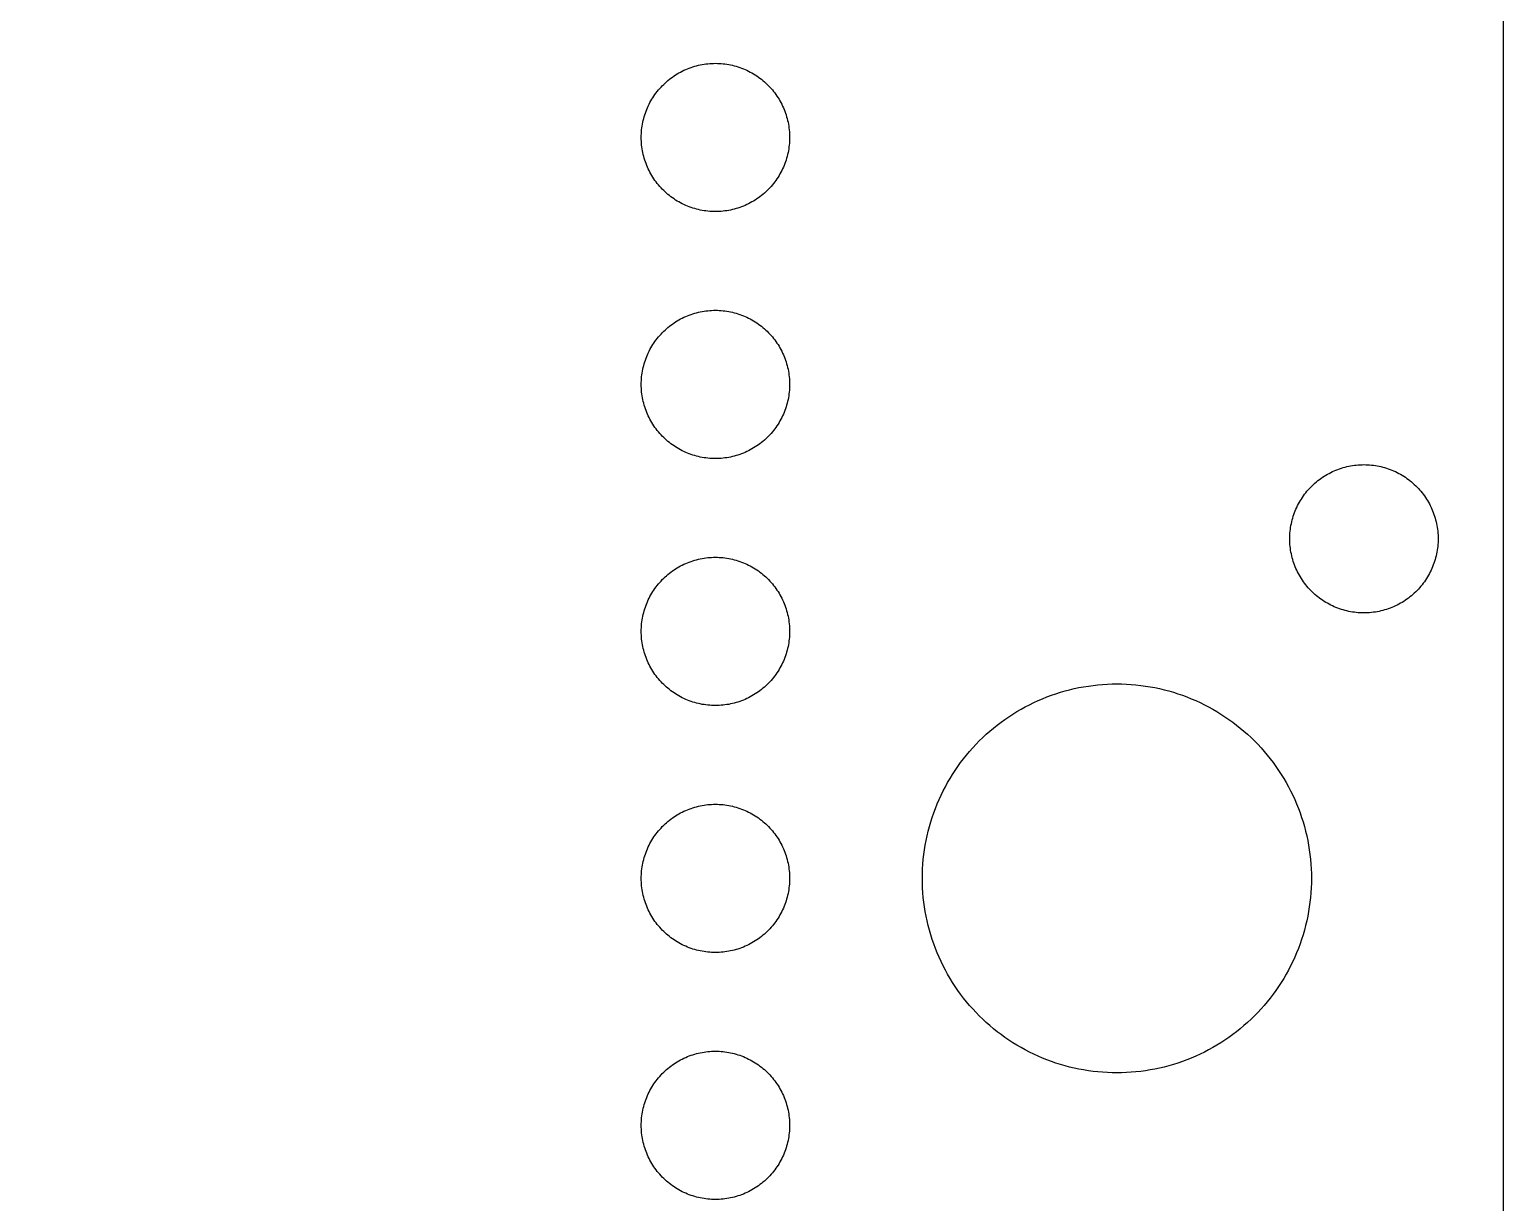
# Model space of a CAD drawing. Extents: x 3 to 63, y 0 to 129.
# Drawn here: x 33.02 to 63.33, y 78.31 to 102.44 of the extents above; entities that cross this region are included whole.
import ezdxf

# ---------------------------------------------------------------- set-up
doc = ezdxf.new("R2010")
doc.units = 0

msp = doc.modelspace()

# ---------------------------------------------------------------- linework, layer by layer
at = {"color": 5, "true_color": 0x0000ff}
msp.add_polyline3d([(63.33134, 0.3175, 0), (63.33134, 128.81762, 0), (2.71119, 128.81762, 0), (2.71119, 0.3175, 0), (63.33134, 0.3175, 0)], close=True, dxfattribs=at)
at = {"color": 34, "true_color": 0x008000}
for points in [[(2.711196, 0.3175, 0), (63.331344, 0.3175, 0), (63.331344, 128.817624, 0), (2.711196, 128.817624, 0), (2.711196, 0.3175, 0)], [(45.601128, 100.217478, 0), (45.601636, 100.256848, 0), (45.60316, 100.295964, 0), (45.6057, 100.33508, 0), (45.609256, 100.374196, 0), (45.613828, 100.413312, 0), (45.619416, 100.452174, 0), (45.625766, 100.490782, 0), (45.633386, 100.52939, 0), (45.642022, 100.567744, 0), (45.65142, 100.605844, 0), (45.661834, 100.64369, 0), (45.673264, 100.681282, 0), (45.68571, 100.71862, 0), (45.699172, 100.75545, 0), (45.713396, 100.792026, 0), (45.728636, 100.828094, 0), (45.744892, 100.863908, 0), (45.76191, 100.899214, 0), (45.779944, 100.934266, 0), (45.798994, 100.968556, 0), (45.818806, 101.002592, 0), (45.83938, 101.035866, 0), (45.86097, 101.068886, 0), (45.883322, 101.101144, 0), (45.906436, 101.132894, 0), (45.930312, 101.163882, 0), (45.955204, 101.194362, 0), (45.980604, 101.224334, 0), (46.00702, 101.25329, 0), (46.033944, 101.281738, 0), (46.061884, 101.309678, 0), (46.090332, 101.336602, 0), (46.119288, 101.363018, 0), (46.14926, 101.388418, 0), (46.17974, 101.41331, 0), (46.210728, 101.437186, 0), (46.242478, 101.4603, 0), (46.274736, 101.482652, 0), (46.307756, 101.504242, 0), (46.34103, 101.524816, 0), (46.375066, 101.544628, 0), (46.409356, 101.563678, 0), (46.444408, 101.581712, 0), (46.479714, 101.59873, 0), (46.515528, 101.614986, 0), (46.551596, 101.630226, 0), (46.588172, 101.64445, 0), (46.625002, 101.657912, 0), (46.66234, 101.670358, 0), (46.699932, 101.681788, 0), (46.737778, 101.692202, 0), (46.775878, 101.7016, 0), (46.814232, 101.710236, 0), (46.85284, 101.717856, 0), (46.891448, 101.724206, 0), (46.93031, 101.729794, 0), (46.969426, 101.734366, 0), (47.008542, 101.737922, 0), (47.047658, 101.740462, 0), (47.086774, 101.741986, 0), (47.126144, 101.742494, 0), (47.165514, 101.741986, 0), (47.20463, 101.740462, 0), (47.243746, 101.737922, 0), (47.282862, 101.734366, 0), (47.321978, 101.729794, 0), (47.36084, 101.724206, 0), (47.399448, 101.717856, 0), (47.438056, 101.710236, 0), (47.47641, 101.7016, 0), (47.51451, 101.692202, 0), (47.552356, 101.681788, 0), (47.589948, 101.670358, 0), (47.627286, 101.657912, 0), (47.664116, 101.64445, 0), (47.700692, 101.630226, 0), (47.73676, 101.614986, 0), (47.772574, 101.59873, 0), (47.80788, 101.581712, 0), (47.842932, 101.563678, 0), (47.877222, 101.544628, 0), (47.911258, 101.524816, 0), (47.944532, 101.504242, 0), (47.977552, 101.482652, 0), (48.00981, 101.4603, 0), (48.04156, 101.437186, 0), (48.072548, 101.41331, 0), (48.103028, 101.388418, 0), (48.133, 101.363018, 0), (48.161956, 101.336602, 0), (48.190404, 101.309678, 0), (48.218344, 101.281738, 0), (48.245268, 101.25329, 0), (48.271684, 101.224334, 0), (48.297084, 101.194362, 0), (48.321976, 101.163882, 0), (48.345852, 101.132894, 0), (48.368966, 101.101144, 0), (48.391318, 101.068886, 0), (48.412908, 101.035866, 0), (48.433482, 101.002592, 0), (48.453294, 100.968556, 0), (48.472344, 100.934266, 0), (48.490378, 100.899214, 0), (48.507396, 100.863908, 0), (48.523652, 100.828094, 0), (48.538892, 100.792026, 0), (48.553116, 100.75545, 0), (48.566578, 100.71862, 0), (48.579024, 100.681282, 0), (48.590454, 100.64369, 0), (48.600868, 100.605844, 0), (48.610266, 100.567744, 0), (48.618902, 100.52939, 0), (48.626522, 100.490782, 0), (48.632872, 100.452174, 0), (48.63846, 100.413312, 0), (48.643032, 100.374196, 0), (48.646588, 100.33508, 0), (48.649128, 100.295964, 0), (48.650652, 100.256848, 0), (48.65116, 100.217478, 0), (48.650652, 100.178108, 0), (48.649128, 100.138992, 0), (48.646588, 100.099876, 0), (48.643032, 100.06076, 0), (48.63846, 100.021644, 0), (48.632872, 99.982782, 0), (48.626522, 99.944174, 0), (48.618902, 99.905566, 0), (48.610266, 99.867212, 0), (48.600868, 99.829112, 0), (48.590454, 99.791266, 0), (48.579024, 99.753674, 0), (48.566578, 99.716336, 0), (48.553116, 99.679506, 0), (48.538892, 99.64293, 0), (48.523652, 99.606862, 0), (48.507396, 99.571048, 0), (48.490378, 99.535742, 0), (48.472344, 99.50069, 0), (48.453294, 99.4664, 0), (48.433482, 99.432364, 0), (48.412908, 99.39909, 0), (48.391318, 99.36607, 0), (48.368966, 99.333812, 0), (48.345852, 99.302062, 0), (48.321976, 99.271074, 0), (48.297084, 99.240594, 0), (48.271684, 99.210622, 0), (48.245268, 99.181666, 0), (48.218344, 99.153218, 0), (48.190404, 99.125278, 0), (48.161956, 99.098354, 0), (48.133, 99.071938, 0), (48.103028, 99.046538, 0), (48.072548, 99.021646, 0), (48.04156, 98.99777, 0), (48.00981, 98.974656, 0), (47.977552, 98.952304, 0), (47.944532, 98.930714, 0), (47.911258, 98.91014, 0), (47.877222, 98.890328, 0), (47.842932, 98.871278, 0), (47.80788, 98.853244, 0), (47.772574, 98.836226, 0), (47.73676, 98.81997, 0), (47.700692, 98.80473, 0), (47.664116, 98.790506, 0), (47.627286, 98.777044, 0), (47.589948, 98.764598, 0), (47.552356, 98.753168, 0), (47.51451, 98.742754, 0), (47.47641, 98.733356, 0), (47.438056, 98.72472, 0), (47.399448, 98.7171, 0), (47.36084, 98.71075, 0), (47.321978, 98.705162, 0), (47.282862, 98.70059, 0), (47.243746, 98.697034, 0), (47.20463, 98.694494, 0), (47.165514, 98.69297, 0), (47.126144, 98.692462, 0), (47.086774, 98.69297, 0), (47.047658, 98.694494, 0), (47.008542, 98.697034, 0), (46.969426, 98.70059, 0), (46.93031, 98.705162, 0), (46.891448, 98.71075, 0), (46.85284, 98.7171, 0), (46.814232, 98.72472, 0), (46.775878, 98.733356, 0), (46.737778, 98.742754, 0), (46.699932, 98.753168, 0), (46.66234, 98.764598, 0), (46.625002, 98.777044, 0), (46.588172, 98.790506, 0), (46.551596, 98.80473, 0), (46.515528, 98.81997, 0), (46.479714, 98.836226, 0), (46.444408, 98.853244, 0), (46.409356, 98.871278, 0), (46.375066, 98.890328, 0), (46.34103, 98.91014, 0), (46.307756, 98.930714, 0), (46.274736, 98.952304, 0), (46.242478, 98.974656, 0), (46.210728, 98.99777, 0), (46.17974, 99.021646, 0), (46.14926, 99.046538, 0), (46.119288, 99.071938, 0), (46.090332, 99.098354, 0), (46.061884, 99.125278, 0), (46.033944, 99.153218, 0), (46.00702, 99.181666, 0), (45.980604, 99.210622, 0), (45.955204, 99.240594, 0), (45.930312, 99.271074, 0), (45.906436, 99.302062, 0), (45.883322, 99.333812, 0), (45.86097, 99.36607, 0), (45.83938, 99.39909, 0), (45.818806, 99.432364, 0), (45.798994, 99.4664, 0), (45.779944, 99.50069, 0), (45.76191, 99.535742, 0), (45.744892, 99.571048, 0), (45.728636, 99.606862, 0), (45.713396, 99.64293, 0), (45.699172, 99.679506, 0), (45.68571, 99.716336, 0), (45.673264, 99.753674, 0), (45.661834, 99.791266, 0), (45.65142, 99.829112, 0), (45.642022, 99.867212, 0), (45.633386, 99.905566, 0), (45.625766, 99.944174, 0), (45.619416, 99.982782, 0), (45.613828, 100.021644, 0), (45.609256, 100.06076, 0), (45.6057, 100.099876, 0), (45.60316, 100.138992, 0), (45.601636, 100.178108, 0), (45.601128, 100.217478, 0)], [(45.601128, 95.137478, 0), (45.601636, 95.176848, 0), (45.60316, 95.215964, 0), (45.6057, 95.25508, 0), (45.609256, 95.294196, 0), (45.613828, 95.333312, 0), (45.619416, 95.372174, 0), (45.625766, 95.410782, 0), (45.633386, 95.44939, 0), (45.642022, 95.487744, 0), (45.65142, 95.525844, 0), (45.661834, 95.56369, 0), (45.673264, 95.601282, 0), (45.68571, 95.63862, 0), (45.699172, 95.67545, 0), (45.713396, 95.712026, 0), (45.728636, 95.748094, 0), (45.744892, 95.783908, 0), (45.76191, 95.819214, 0), (45.779944, 95.854266, 0), (45.798994, 95.888556, 0), (45.818806, 95.922592, 0), (45.83938, 95.955866, 0), (45.86097, 95.988886, 0), (45.883322, 96.021144, 0), (45.906436, 96.052894, 0), (45.930312, 96.083882, 0), (45.955204, 96.114362, 0), (45.980604, 96.144334, 0), (46.00702, 96.17329, 0), (46.033944, 96.201738, 0), (46.061884, 96.229678, 0), (46.090332, 96.256602, 0), (46.119288, 96.283018, 0), (46.14926, 96.308418, 0), (46.17974, 96.33331, 0), (46.210728, 96.357186, 0), (46.242478, 96.3803, 0), (46.274736, 96.402652, 0), (46.307756, 96.424242, 0), (46.34103, 96.444816, 0), (46.375066, 96.464628, 0), (46.409356, 96.483678, 0), (46.444408, 96.501712, 0), (46.479714, 96.51873, 0), (46.515528, 96.534986, 0), (46.551596, 96.550226, 0), (46.588172, 96.56445, 0), (46.625002, 96.577912, 0), (46.66234, 96.590358, 0), (46.699932, 96.601788, 0), (46.737778, 96.612202, 0), (46.775878, 96.6216, 0), (46.814232, 96.630236, 0), (46.85284, 96.637856, 0), (46.891448, 96.644206, 0), (46.93031, 96.649794, 0), (46.969426, 96.654366, 0), (47.008542, 96.657922, 0), (47.047658, 96.660462, 0), (47.086774, 96.661986, 0), (47.126144, 96.662494, 0), (47.165514, 96.661986, 0), (47.20463, 96.660462, 0), (47.243746, 96.657922, 0), (47.282862, 96.654366, 0), (47.321978, 96.649794, 0), (47.36084, 96.644206, 0), (47.399448, 96.637856, 0), (47.438056, 96.630236, 0), (47.47641, 96.6216, 0), (47.51451, 96.612202, 0), (47.552356, 96.601788, 0), (47.589948, 96.590358, 0), (47.627286, 96.577912, 0), (47.664116, 96.56445, 0), (47.700692, 96.550226, 0), (47.73676, 96.534986, 0), (47.772574, 96.51873, 0), (47.80788, 96.501712, 0), (47.842932, 96.483678, 0), (47.877222, 96.464628, 0), (47.911258, 96.444816, 0), (47.944532, 96.424242, 0), (47.977552, 96.402652, 0), (48.00981, 96.3803, 0), (48.04156, 96.357186, 0), (48.072548, 96.33331, 0), (48.103028, 96.308418, 0), (48.133, 96.283018, 0), (48.161956, 96.256602, 0), (48.190404, 96.229678, 0), (48.218344, 96.201738, 0), (48.245268, 96.17329, 0), (48.271684, 96.144334, 0), (48.297084, 96.114362, 0), (48.321976, 96.083882, 0), (48.345852, 96.052894, 0), (48.368966, 96.021144, 0), (48.391318, 95.988886, 0), (48.412908, 95.955866, 0), (48.433482, 95.922592, 0), (48.453294, 95.888556, 0), (48.472344, 95.854266, 0), (48.490378, 95.819214, 0), (48.507396, 95.783908, 0), (48.523652, 95.748094, 0), (48.538892, 95.712026, 0), (48.553116, 95.67545, 0), (48.566578, 95.63862, 0), (48.579024, 95.601282, 0), (48.590454, 95.56369, 0), (48.600868, 95.525844, 0), (48.610266, 95.487744, 0), (48.618902, 95.44939, 0), (48.626522, 95.410782, 0), (48.632872, 95.372174, 0), (48.63846, 95.333312, 0), (48.643032, 95.294196, 0), (48.646588, 95.25508, 0), (48.649128, 95.215964, 0), (48.650652, 95.176848, 0), (48.65116, 95.137478, 0), (48.650652, 95.098108, 0), (48.649128, 95.058992, 0), (48.646588, 95.019876, 0), (48.643032, 94.98076, 0), (48.63846, 94.941644, 0), (48.632872, 94.902782, 0), (48.626522, 94.864174, 0), (48.618902, 94.825566, 0), (48.610266, 94.787212, 0), (48.600868, 94.749112, 0), (48.590454, 94.711266, 0), (48.579024, 94.673674, 0), (48.566578, 94.636336, 0), (48.553116, 94.599506, 0), (48.538892, 94.56293, 0), (48.523652, 94.526862, 0), (48.507396, 94.491048, 0), (48.490378, 94.455742, 0), (48.472344, 94.42069, 0), (48.453294, 94.3864, 0), (48.433482, 94.352364, 0), (48.412908, 94.31909, 0), (48.391318, 94.28607, 0), (48.368966, 94.253812, 0), (48.345852, 94.222062, 0), (48.321976, 94.191074, 0), (48.297084, 94.160594, 0), (48.271684, 94.130622, 0), (48.245268, 94.101666, 0), (48.218344, 94.073218, 0), (48.190404, 94.045278, 0), (48.161956, 94.018354, 0), (48.133, 93.991938, 0), (48.103028, 93.966538, 0), (48.072548, 93.941646, 0), (48.04156, 93.91777, 0), (48.00981, 93.894656, 0), (47.977552, 93.872304, 0), (47.944532, 93.850714, 0), (47.911258, 93.83014, 0), (47.877222, 93.810328, 0), (47.842932, 93.791278, 0), (47.80788, 93.773244, 0), (47.772574, 93.756226, 0), (47.73676, 93.73997, 0), (47.700692, 93.72473, 0), (47.664116, 93.710506, 0), (47.627286, 93.697044, 0), (47.589948, 93.684598, 0), (47.552356, 93.673168, 0), (47.51451, 93.662754, 0), (47.47641, 93.653356, 0), (47.438056, 93.64472, 0), (47.399448, 93.6371, 0), (47.36084, 93.63075, 0), (47.321978, 93.625162, 0), (47.282862, 93.62059, 0), (47.243746, 93.617034, 0), (47.20463, 93.614494, 0), (47.165514, 93.61297, 0), (47.126144, 93.612462, 0), (47.086774, 93.61297, 0), (47.047658, 93.614494, 0), (47.008542, 93.617034, 0), (46.969426, 93.62059, 0), (46.93031, 93.625162, 0), (46.891448, 93.63075, 0), (46.85284, 93.6371, 0), (46.814232, 93.64472, 0), (46.775878, 93.653356, 0), (46.737778, 93.662754, 0), (46.699932, 93.673168, 0), (46.66234, 93.684598, 0), (46.625002, 93.697044, 0), (46.588172, 93.710506, 0), (46.551596, 93.72473, 0), (46.515528, 93.73997, 0), (46.479714, 93.756226, 0), (46.444408, 93.773244, 0), (46.409356, 93.791278, 0), (46.375066, 93.810328, 0), (46.34103, 93.83014, 0), (46.307756, 93.850714, 0), (46.274736, 93.872304, 0), (46.242478, 93.894656, 0), (46.210728, 93.91777, 0), (46.17974, 93.941646, 0), (46.14926, 93.966538, 0), (46.119288, 93.991938, 0), (46.090332, 94.018354, 0), (46.061884, 94.045278, 0), (46.033944, 94.073218, 0), (46.00702, 94.101666, 0), (45.980604, 94.130622, 0), (45.955204, 94.160594, 0), (45.930312, 94.191074, 0), (45.906436, 94.222062, 0), (45.883322, 94.253812, 0), (45.86097, 94.28607, 0), (45.83938, 94.31909, 0), (45.818806, 94.352364, 0), (45.798994, 94.3864, 0), (45.779944, 94.42069, 0), (45.76191, 94.455742, 0), (45.744892, 94.491048, 0), (45.728636, 94.526862, 0), (45.713396, 94.56293, 0), (45.699172, 94.599506, 0), (45.68571, 94.636336, 0), (45.673264, 94.673674, 0), (45.661834, 94.711266, 0), (45.65142, 94.749112, 0), (45.642022, 94.787212, 0), (45.633386, 94.825566, 0), (45.625766, 94.864174, 0), (45.619416, 94.902782, 0), (45.613828, 94.941644, 0), (45.609256, 94.98076, 0), (45.6057, 95.019876, 0), (45.60316, 95.058992, 0), (45.601636, 95.098108, 0), (45.601128, 95.137478, 0)], [(58.936128, 91.962478, 0), (58.936636, 92.001848, 0), (58.93816, 92.040964, 0), (58.9407, 92.08008, 0), (58.944256, 92.119196, 0), (58.948828, 92.158312, 0), (58.954416, 92.197174, 0), (58.960766, 92.235782, 0), (58.968386, 92.27439, 0), (58.977022, 92.312744, 0), (58.98642, 92.350844, 0), (58.996834, 92.38869, 0), (59.008264, 92.426282, 0), (59.02071, 92.46362, 0), (59.034172, 92.50045, 0), (59.048396, 92.537026, 0), (59.063636, 92.573094, 0), (59.079892, 92.608908, 0), (59.09691, 92.644214, 0), (59.114944, 92.679266, 0), (59.133994, 92.713556, 0), (59.153806, 92.747592, 0), (59.17438, 92.780866, 0), (59.19597, 92.813886, 0), (59.218322, 92.846144, 0), (59.241436, 92.877894, 0), (59.265312, 92.908882, 0), (59.290204, 92.939362, 0), (59.315604, 92.969334, 0), (59.34202, 92.99829, 0), (59.368944, 93.026738, 0), (59.396884, 93.054678, 0), (59.425332, 93.081602, 0), (59.454288, 93.108018, 0), (59.48426, 93.133418, 0), (59.51474, 93.15831, 0), (59.545728, 93.182186, 0), (59.577478, 93.2053, 0), (59.609736, 93.227652, 0), (59.642756, 93.249242, 0), (59.67603, 93.269816, 0), (59.710066, 93.289628, 0), (59.744356, 93.308678, 0), (59.779408, 93.326712, 0), (59.814714, 93.34373, 0), (59.850528, 93.359986, 0), (59.886596, 93.375226, 0), (59.923172, 93.38945, 0), (59.960002, 93.402912, 0), (59.99734, 93.415358, 0), (60.034932, 93.426788, 0), (60.072778, 93.437202, 0), (60.110878, 93.4466, 0), (60.149232, 93.455236, 0), (60.18784, 93.462856, 0), (60.226448, 93.469206, 0), (60.26531, 93.474794, 0), (60.304426, 93.479366, 0), (60.343542, 93.482922, 0), (60.382658, 93.485462, 0), (60.421774, 93.486986, 0), (60.461144, 93.487494, 0), (60.500514, 93.486986, 0), (60.53963, 93.485462, 0), (60.578746, 93.482922, 0), (60.617862, 93.479366, 0), (60.656978, 93.474794, 0), (60.69584, 93.469206, 0), (60.734448, 93.462856, 0), (60.773056, 93.455236, 0), (60.81141, 93.4466, 0), (60.84951, 93.437202, 0), (60.887356, 93.426788, 0), (60.924948, 93.415358, 0), (60.962286, 93.402912, 0), (60.999116, 93.38945, 0), (61.035692, 93.375226, 0), (61.07176, 93.359986, 0), (61.107574, 93.34373, 0), (61.14288, 93.326712, 0), (61.177932, 93.308678, 0), (61.212222, 93.289628, 0), (61.246258, 93.269816, 0), (61.279532, 93.249242, 0), (61.312552, 93.227652, 0), (61.34481, 93.2053, 0), (61.37656, 93.182186, 0), (61.407548, 93.15831, 0), (61.438028, 93.133418, 0), (61.468, 93.108018, 0), (61.496956, 93.081602, 0), (61.525404, 93.054678, 0), (61.553344, 93.026738, 0), (61.580268, 92.99829, 0), (61.606684, 92.969334, 0), (61.632084, 92.939362, 0), (61.656976, 92.908882, 0), (61.680852, 92.877894, 0), (61.703966, 92.846144, 0), (61.726318, 92.813886, 0), (61.747908, 92.780866, 0), (61.768482, 92.747592, 0), (61.788294, 92.713556, 0), (61.807344, 92.679266, 0), (61.825378, 92.644214, 0), (61.842396, 92.608908, 0), (61.858652, 92.573094, 0), (61.873892, 92.537026, 0), (61.888116, 92.50045, 0), (61.901578, 92.46362, 0), (61.914024, 92.426282, 0), (61.925454, 92.38869, 0), (61.935868, 92.350844, 0), (61.945266, 92.312744, 0), (61.953902, 92.27439, 0), (61.961522, 92.235782, 0), (61.967872, 92.197174, 0), (61.97346, 92.158312, 0), (61.978032, 92.119196, 0), (61.981588, 92.08008, 0), (61.984128, 92.040964, 0), (61.985652, 92.001848, 0), (61.98616, 91.962478, 0), (61.985652, 91.923108, 0), (61.984128, 91.883992, 0), (61.981588, 91.844876, 0), (61.978032, 91.80576, 0), (61.97346, 91.766644, 0), (61.967872, 91.727782, 0), (61.961522, 91.689174, 0), (61.953902, 91.650566, 0), (61.945266, 91.612212, 0), (61.935868, 91.574112, 0), (61.925454, 91.536266, 0), (61.914024, 91.498674, 0), (61.901578, 91.461336, 0), (61.888116, 91.424506, 0), (61.873892, 91.38793, 0), (61.858652, 91.351862, 0), (61.842396, 91.316048, 0), (61.825378, 91.280742, 0), (61.807344, 91.24569, 0), (61.788294, 91.2114, 0), (61.768482, 91.177364, 0), (61.747908, 91.14409, 0), (61.726318, 91.11107, 0), (61.703966, 91.078812, 0), (61.680852, 91.047062, 0), (61.656976, 91.016074, 0), (61.632084, 90.985594, 0), (61.606684, 90.955622, 0), (61.580268, 90.926666, 0), (61.553344, 90.898218, 0), (61.525404, 90.870278, 0), (61.496956, 90.843354, 0), (61.468, 90.816938, 0), (61.438028, 90.791538, 0), (61.407548, 90.766646, 0), (61.37656, 90.74277, 0), (61.34481, 90.719656, 0), (61.312552, 90.697304, 0), (61.279532, 90.675714, 0), (61.246258, 90.65514, 0), (61.212222, 90.635328, 0), (61.177932, 90.616278, 0), (61.14288, 90.598244, 0), (61.107574, 90.581226, 0), (61.07176, 90.56497, 0), (61.035692, 90.54973, 0), (60.999116, 90.535506, 0), (60.962286, 90.522044, 0), (60.924948, 90.509598, 0), (60.887356, 90.498168, 0), (60.84951, 90.487754, 0), (60.81141, 90.478356, 0), (60.773056, 90.46972, 0), (60.734448, 90.4621, 0), (60.69584, 90.45575, 0), (60.656978, 90.450162, 0), (60.617862, 90.44559, 0), (60.578746, 90.442034, 0), (60.53963, 90.439494, 0), (60.500514, 90.43797, 0), (60.461144, 90.437462, 0), (60.421774, 90.43797, 0), (60.382658, 90.439494, 0), (60.343542, 90.442034, 0), (60.304426, 90.44559, 0), (60.26531, 90.450162, 0), (60.226448, 90.45575, 0), (60.18784, 90.4621, 0), (60.149232, 90.46972, 0), (60.110878, 90.478356, 0), (60.072778, 90.487754, 0), (60.034932, 90.498168, 0), (59.99734, 90.509598, 0), (59.960002, 90.522044, 0), (59.923172, 90.535506, 0), (59.886596, 90.54973, 0), (59.850528, 90.56497, 0), (59.814714, 90.581226, 0), (59.779408, 90.598244, 0), (59.744356, 90.616278, 0), (59.710066, 90.635328, 0), (59.67603, 90.65514, 0), (59.642756, 90.675714, 0), (59.609736, 90.697304, 0), (59.577478, 90.719656, 0), (59.545728, 90.74277, 0), (59.51474, 90.766646, 0), (59.48426, 90.791538, 0), (59.454288, 90.816938, 0), (59.425332, 90.843354, 0), (59.396884, 90.870278, 0), (59.368944, 90.898218, 0), (59.34202, 90.926666, 0), (59.315604, 90.955622, 0), (59.290204, 90.985594, 0), (59.265312, 91.016074, 0), (59.241436, 91.047062, 0), (59.218322, 91.078812, 0), (59.19597, 91.11107, 0), (59.17438, 91.14409, 0), (59.153806, 91.177364, 0), (59.133994, 91.2114, 0), (59.114944, 91.24569, 0), (59.09691, 91.280742, 0), (59.079892, 91.316048, 0), (59.063636, 91.351862, 0), (59.048396, 91.38793, 0), (59.034172, 91.424506, 0), (59.02071, 91.461336, 0), (59.008264, 91.498674, 0), (58.996834, 91.536266, 0), (58.98642, 91.574112, 0), (58.977022, 91.612212, 0), (58.968386, 91.650566, 0), (58.960766, 91.689174, 0), (58.954416, 91.727782, 0), (58.948828, 91.766644, 0), (58.944256, 91.80576, 0), (58.9407, 91.844876, 0), (58.93816, 91.883992, 0), (58.936636, 91.923108, 0), (58.936128, 91.962478, 0)], [(45.601128, 90.057478, 0), (45.601636, 90.096848, 0), (45.60316, 90.135964, 0), (45.6057, 90.17508, 0), (45.609256, 90.214196, 0), (45.613828, 90.253312, 0), (45.619416, 90.292174, 0), (45.625766, 90.330782, 0), (45.633386, 90.36939, 0), (45.642022, 90.407744, 0), (45.65142, 90.445844, 0), (45.661834, 90.48369, 0), (45.673264, 90.521282, 0), (45.68571, 90.55862, 0), (45.699172, 90.59545, 0), (45.713396, 90.632026, 0), (45.728636, 90.668094, 0), (45.744892, 90.703908, 0), (45.76191, 90.739214, 0), (45.779944, 90.774266, 0), (45.798994, 90.808556, 0), (45.818806, 90.842592, 0), (45.83938, 90.875866, 0), (45.86097, 90.908886, 0), (45.883322, 90.941144, 0), (45.906436, 90.972894, 0), (45.930312, 91.003882, 0), (45.955204, 91.034362, 0), (45.980604, 91.064334, 0), (46.00702, 91.09329, 0), (46.033944, 91.121738, 0), (46.061884, 91.149678, 0), (46.090332, 91.176602, 0), (46.119288, 91.203018, 0), (46.14926, 91.228418, 0), (46.17974, 91.25331, 0), (46.210728, 91.277186, 0), (46.242478, 91.3003, 0), (46.274736, 91.322652, 0), (46.307756, 91.344242, 0), (46.34103, 91.364816, 0), (46.375066, 91.384628, 0), (46.409356, 91.403678, 0), (46.444408, 91.421712, 0), (46.479714, 91.43873, 0), (46.515528, 91.454986, 0), (46.551596, 91.470226, 0), (46.588172, 91.48445, 0), (46.625002, 91.497912, 0), (46.66234, 91.510358, 0), (46.699932, 91.521788, 0), (46.737778, 91.532202, 0), (46.775878, 91.5416, 0), (46.814232, 91.550236, 0), (46.85284, 91.557856, 0), (46.891448, 91.564206, 0), (46.93031, 91.569794, 0), (46.969426, 91.574366, 0), (47.008542, 91.577922, 0), (47.047658, 91.580462, 0), (47.086774, 91.581986, 0), (47.126144, 91.582494, 0), (47.165514, 91.581986, 0), (47.20463, 91.580462, 0), (47.243746, 91.577922, 0), (47.282862, 91.574366, 0), (47.321978, 91.569794, 0), (47.36084, 91.564206, 0), (47.399448, 91.557856, 0), (47.438056, 91.550236, 0), (47.47641, 91.5416, 0), (47.51451, 91.532202, 0), (47.552356, 91.521788, 0), (47.589948, 91.510358, 0), (47.627286, 91.497912, 0), (47.664116, 91.48445, 0), (47.700692, 91.470226, 0), (47.73676, 91.454986, 0), (47.772574, 91.43873, 0), (47.80788, 91.421712, 0), (47.842932, 91.403678, 0), (47.877222, 91.384628, 0), (47.911258, 91.364816, 0), (47.944532, 91.344242, 0), (47.977552, 91.322652, 0), (48.00981, 91.3003, 0), (48.04156, 91.277186, 0), (48.072548, 91.25331, 0), (48.103028, 91.228418, 0), (48.133, 91.203018, 0), (48.161956, 91.176602, 0), (48.190404, 91.149678, 0), (48.218344, 91.121738, 0), (48.245268, 91.09329, 0), (48.271684, 91.064334, 0), (48.297084, 91.034362, 0), (48.321976, 91.003882, 0), (48.345852, 90.972894, 0), (48.368966, 90.941144, 0), (48.391318, 90.908886, 0), (48.412908, 90.875866, 0), (48.433482, 90.842592, 0), (48.453294, 90.808556, 0), (48.472344, 90.774266, 0), (48.490378, 90.739214, 0), (48.507396, 90.703908, 0), (48.523652, 90.668094, 0), (48.538892, 90.632026, 0), (48.553116, 90.59545, 0), (48.566578, 90.55862, 0), (48.579024, 90.521282, 0), (48.590454, 90.48369, 0), (48.600868, 90.445844, 0), (48.610266, 90.407744, 0), (48.618902, 90.36939, 0), (48.626522, 90.330782, 0), (48.632872, 90.292174, 0), (48.63846, 90.253312, 0), (48.643032, 90.214196, 0), (48.646588, 90.17508, 0), (48.649128, 90.135964, 0), (48.650652, 90.096848, 0), (48.65116, 90.057478, 0), (48.650652, 90.018108, 0), (48.649128, 89.978992, 0), (48.646588, 89.939876, 0), (48.643032, 89.90076, 0), (48.63846, 89.861644, 0), (48.632872, 89.822782, 0), (48.626522, 89.784174, 0), (48.618902, 89.745566, 0), (48.610266, 89.707212, 0), (48.600868, 89.669112, 0), (48.590454, 89.631266, 0), (48.579024, 89.593674, 0), (48.566578, 89.556336, 0), (48.553116, 89.519506, 0), (48.538892, 89.48293, 0), (48.523652, 89.446862, 0), (48.507396, 89.411048, 0), (48.490378, 89.375742, 0), (48.472344, 89.34069, 0), (48.453294, 89.3064, 0), (48.433482, 89.272364, 0), (48.412908, 89.23909, 0), (48.391318, 89.20607, 0), (48.368966, 89.173812, 0), (48.345852, 89.142062, 0), (48.321976, 89.111074, 0), (48.297084, 89.080594, 0), (48.271684, 89.050622, 0), (48.245268, 89.021666, 0), (48.218344, 88.993218, 0), (48.190404, 88.965278, 0), (48.161956, 88.938354, 0), (48.133, 88.911938, 0), (48.103028, 88.886538, 0), (48.072548, 88.861646, 0), (48.04156, 88.83777, 0), (48.00981, 88.814656, 0), (47.977552, 88.792304, 0), (47.944532, 88.770714, 0), (47.911258, 88.75014, 0), (47.877222, 88.730328, 0), (47.842932, 88.711278, 0), (47.80788, 88.693244, 0), (47.772574, 88.676226, 0), (47.73676, 88.65997, 0), (47.700692, 88.64473, 0), (47.664116, 88.630506, 0), (47.627286, 88.617044, 0), (47.589948, 88.604598, 0), (47.552356, 88.593168, 0), (47.51451, 88.582754, 0), (47.47641, 88.573356, 0), (47.438056, 88.56472, 0), (47.399448, 88.5571, 0), (47.36084, 88.55075, 0), (47.321978, 88.545162, 0), (47.282862, 88.54059, 0), (47.243746, 88.537034, 0), (47.20463, 88.534494, 0), (47.165514, 88.53297, 0), (47.126144, 88.532462, 0), (47.086774, 88.53297, 0), (47.047658, 88.534494, 0), (47.008542, 88.537034, 0), (46.969426, 88.54059, 0), (46.93031, 88.545162, 0), (46.891448, 88.55075, 0), (46.85284, 88.5571, 0), (46.814232, 88.56472, 0), (46.775878, 88.573356, 0), (46.737778, 88.582754, 0), (46.699932, 88.593168, 0), (46.66234, 88.604598, 0), (46.625002, 88.617044, 0), (46.588172, 88.630506, 0), (46.551596, 88.64473, 0), (46.515528, 88.65997, 0), (46.479714, 88.676226, 0), (46.444408, 88.693244, 0), (46.409356, 88.711278, 0), (46.375066, 88.730328, 0), (46.34103, 88.75014, 0), (46.307756, 88.770714, 0), (46.274736, 88.792304, 0), (46.242478, 88.814656, 0), (46.210728, 88.83777, 0), (46.17974, 88.861646, 0), (46.14926, 88.886538, 0), (46.119288, 88.911938, 0), (46.090332, 88.938354, 0), (46.061884, 88.965278, 0), (46.033944, 88.993218, 0), (46.00702, 89.021666, 0), (45.980604, 89.050622, 0), (45.955204, 89.080594, 0), (45.930312, 89.111074, 0), (45.906436, 89.142062, 0), (45.883322, 89.173812, 0), (45.86097, 89.20607, 0), (45.83938, 89.23909, 0), (45.818806, 89.272364, 0), (45.798994, 89.3064, 0), (45.779944, 89.34069, 0), (45.76191, 89.375742, 0), (45.744892, 89.411048, 0), (45.728636, 89.446862, 0), (45.713396, 89.48293, 0), (45.699172, 89.519506, 0), (45.68571, 89.556336, 0), (45.673264, 89.593674, 0), (45.661834, 89.631266, 0), (45.65142, 89.669112, 0), (45.642022, 89.707212, 0), (45.633386, 89.745566, 0), (45.625766, 89.784174, 0), (45.619416, 89.822782, 0), (45.613828, 89.861644, 0), (45.609256, 89.90076, 0), (45.6057, 89.939876, 0), (45.60316, 89.978992, 0), (45.601636, 90.018108, 0), (45.601128, 90.057478, 0)], [(51.381152, 84.977478, 0), (51.382422, 85.075522, 0), (51.385978, 85.17382, 0), (51.392074, 85.27161, 0), (51.400456, 85.369654, 0), (51.411124, 85.46719, 0), (51.424332, 85.564472, 0), (51.44008, 85.661246, 0), (51.458114, 85.757766, 0), (51.478434, 85.853778, 0), (51.50104, 85.949282, 0), (51.525932, 86.044278, 0), (51.553364, 86.138512, 0), (51.583082, 86.232238, 0), (51.615086, 86.324948, 0), (51.649122, 86.41715, 0), (51.685698, 86.508082, 0), (51.724306, 86.598506, 0), (51.7652, 86.68766, 0), (51.80838, 86.775798, 0), (51.853592, 86.863174, 0), (51.900836, 86.949026, 0), (51.950112, 87.033862, 0), (52.001674, 87.117428, 0), (52.055268, 87.199724, 0), (52.110894, 87.28075, 0), (52.168298, 87.360252, 0), (52.227734, 87.438484, 0), (52.289202, 87.514938, 0), (52.352194, 87.590122, 0), (52.417472, 87.663782, 0), (52.484274, 87.735664, 0), (52.5526, 87.806022, 0), (52.622958, 87.874348, 0), (52.69484, 87.94115, 0), (52.7685, 88.006428, 0), (52.843684, 88.06942, 0), (52.920138, 88.130888, 0), (52.99837, 88.190324, 0), (53.077872, 88.247728, 0), (53.158898, 88.303354, 0), (53.241194, 88.356948, 0), (53.32476, 88.40851, 0), (53.409596, 88.457786, 0), (53.495448, 88.50503, 0), (53.582824, 88.550242, 0), (53.670962, 88.593422, 0), (53.760116, 88.634316, 0), (53.85054, 88.672924, 0), (53.941472, 88.7095, 0), (54.033674, 88.743536, 0), (54.126384, 88.77554, 0), (54.22011, 88.805258, 0), (54.314344, 88.83269, 0), (54.40934, 88.857582, 0), (54.504844, 88.880188, 0), (54.600856, 88.900508, 0), (54.697376, 88.918542, 0), (54.79415, 88.93429, 0), (54.891432, 88.947498, 0), (54.988968, 88.958166, 0), (55.087012, 88.966548, 0), (55.184802, 88.972644, 0), (55.2831, 88.9762, 0), (55.381144, 88.97747, 0), (55.479188, 88.9762, 0), (55.577486, 88.972644, 0), (55.675276, 88.966548, 0), (55.77332, 88.958166, 0), (55.870856, 88.947498, 0), (55.968138, 88.93429, 0), (56.064912, 88.918542, 0), (56.161432, 88.900508, 0), (56.257444, 88.880188, 0), (56.352948, 88.857582, 0), (56.447944, 88.83269, 0), (56.542178, 88.805258, 0), (56.635904, 88.77554, 0), (56.728614, 88.743536, 0), (56.820816, 88.7095, 0), (56.911748, 88.672924, 0), (57.002172, 88.634316, 0), (57.091326, 88.593422, 0), (57.179464, 88.550242, 0), (57.26684, 88.50503, 0), (57.352692, 88.457786, 0), (57.437528, 88.40851, 0), (57.521094, 88.356948, 0), (57.60339, 88.303354, 0), (57.684416, 88.247728, 0), (57.763918, 88.190324, 0), (57.84215, 88.130888, 0), (57.918604, 88.06942, 0), (57.993788, 88.006428, 0), (58.067448, 87.94115, 0), (58.13933, 87.874348, 0), (58.209688, 87.806022, 0), (58.278014, 87.735664, 0), (58.344816, 87.663782, 0), (58.410094, 87.590122, 0), (58.473086, 87.514938, 0), (58.534554, 87.438484, 0), (58.59399, 87.360252, 0), (58.651394, 87.28075, 0), (58.70702, 87.199724, 0), (58.760614, 87.117428, 0), (58.812176, 87.033862, 0), (58.861452, 86.949026, 0), (58.908696, 86.863174, 0), (58.953908, 86.775798, 0), (58.997088, 86.68766, 0), (59.037982, 86.598506, 0), (59.07659, 86.508082, 0), (59.113166, 86.41715, 0), (59.147202, 86.324948, 0), (59.179206, 86.232238, 0), (59.208924, 86.138512, 0), (59.236356, 86.044278, 0), (59.261248, 85.949282, 0), (59.283854, 85.853778, 0), (59.304174, 85.757766, 0), (59.322208, 85.661246, 0), (59.337956, 85.564472, 0), (59.351164, 85.46719, 0), (59.361832, 85.369654, 0), (59.370214, 85.27161, 0), (59.37631, 85.17382, 0), (59.379866, 85.075522, 0), (59.381136, 84.977478, 0), (59.379866, 84.879434, 0), (59.37631, 84.781136, 0), (59.370214, 84.683346, 0), (59.361832, 84.585302, 0), (59.351164, 84.487766, 0), (59.337956, 84.390484, 0), (59.322208, 84.29371, 0), (59.304174, 84.19719, 0), (59.283854, 84.101178, 0), (59.261248, 84.005674, 0), (59.236356, 83.910678, 0), (59.208924, 83.816444, 0), (59.179206, 83.722718, 0), (59.147202, 83.630008, 0), (59.113166, 83.537806, 0), (59.07659, 83.446874, 0), (59.037982, 83.35645, 0), (58.997088, 83.267296, 0), (58.953908, 83.179158, 0), (58.908696, 83.091782, 0), (58.861452, 83.00593, 0), (58.812176, 82.921094, 0), (58.760614, 82.837528, 0), (58.70702, 82.755232, 0), (58.651394, 82.674206, 0), (58.59399, 82.594704, 0), (58.534554, 82.516472, 0), (58.473086, 82.440018, 0), (58.410094, 82.364834, 0), (58.344816, 82.291174, 0), (58.278014, 82.219292, 0), (58.209688, 82.148934, 0), (58.13933, 82.080608, 0), (58.067448, 82.013806, 0), (57.993788, 81.948528, 0), (57.918604, 81.885536, 0), (57.84215, 81.824068, 0), (57.763918, 81.764632, 0), (57.684416, 81.707228, 0), (57.60339, 81.651602, 0), (57.521094, 81.598008, 0), (57.437528, 81.546446, 0), (57.352692, 81.49717, 0), (57.26684, 81.449926, 0), (57.179464, 81.404714, 0), (57.091326, 81.361534, 0), (57.002172, 81.32064, 0), (56.911748, 81.282032, 0), (56.820816, 81.245456, 0), (56.728614, 81.21142, 0), (56.635904, 81.179416, 0), (56.542178, 81.149698, 0), (56.447944, 81.122266, 0), (56.352948, 81.097374, 0), (56.257444, 81.074768, 0), (56.161432, 81.054448, 0), (56.064912, 81.036414, 0), (55.968138, 81.020666, 0), (55.870856, 81.007458, 0), (55.77332, 80.99679, 0), (55.675276, 80.988408, 0), (55.577486, 80.982312, 0), (55.479188, 80.978756, 0), (55.381144, 80.977486, 0), (55.2831, 80.978756, 0), (55.184802, 80.982312, 0), (55.087012, 80.988408, 0), (54.988968, 80.99679, 0), (54.891432, 81.007458, 0), (54.79415, 81.020666, 0), (54.697376, 81.036414, 0), (54.600856, 81.054448, 0), (54.504844, 81.074768, 0), (54.40934, 81.097374, 0), (54.314344, 81.122266, 0), (54.22011, 81.149698, 0), (54.126384, 81.179416, 0), (54.033674, 81.21142, 0), (53.941472, 81.245456, 0), (53.85054, 81.282032, 0), (53.760116, 81.32064, 0), (53.670962, 81.361534, 0), (53.582824, 81.404714, 0), (53.495448, 81.449926, 0), (53.409596, 81.49717, 0), (53.32476, 81.546446, 0), (53.241194, 81.598008, 0), (53.158898, 81.651602, 0), (53.077872, 81.707228, 0), (52.99837, 81.764632, 0), (52.920138, 81.824068, 0), (52.843684, 81.885536, 0), (52.7685, 81.948528, 0), (52.69484, 82.013806, 0), (52.622958, 82.080608, 0), (52.5526, 82.148934, 0), (52.484274, 82.219292, 0), (52.417472, 82.291174, 0), (52.352194, 82.364834, 0), (52.289202, 82.440018, 0), (52.227734, 82.516472, 0), (52.168298, 82.594704, 0), (52.110894, 82.674206, 0), (52.055268, 82.755232, 0), (52.001674, 82.837528, 0), (51.950112, 82.921094, 0), (51.900836, 83.00593, 0), (51.853592, 83.091782, 0), (51.80838, 83.179158, 0), (51.7652, 83.267296, 0), (51.724306, 83.35645, 0), (51.685698, 83.446874, 0), (51.649122, 83.537806, 0), (51.615086, 83.630008, 0), (51.583082, 83.722718, 0), (51.553364, 83.816444, 0), (51.525932, 83.910678, 0), (51.50104, 84.005674, 0), (51.478434, 84.101178, 0), (51.458114, 84.19719, 0), (51.44008, 84.29371, 0), (51.424332, 84.390484, 0), (51.411124, 84.487766, 0), (51.400456, 84.585302, 0), (51.392074, 84.683346, 0), (51.385978, 84.781136, 0), (51.382422, 84.879434, 0), (51.381152, 84.977478, 0)], [(45.601128, 84.977478, 0), (45.601636, 85.016848, 0), (45.60316, 85.055964, 0), (45.6057, 85.09508, 0), (45.609256, 85.134196, 0), (45.613828, 85.173312, 0), (45.619416, 85.212174, 0), (45.625766, 85.250782, 0), (45.633386, 85.28939, 0), (45.642022, 85.327744, 0), (45.65142, 85.365844, 0), (45.661834, 85.40369, 0), (45.673264, 85.441282, 0), (45.68571, 85.47862, 0), (45.699172, 85.51545, 0), (45.713396, 85.552026, 0), (45.728636, 85.588094, 0), (45.744892, 85.623908, 0), (45.76191, 85.659214, 0), (45.779944, 85.694266, 0), (45.798994, 85.728556, 0), (45.818806, 85.762592, 0), (45.83938, 85.795866, 0), (45.86097, 85.828886, 0), (45.883322, 85.861144, 0), (45.906436, 85.892894, 0), (45.930312, 85.923882, 0), (45.955204, 85.954362, 0), (45.980604, 85.984334, 0), (46.00702, 86.01329, 0), (46.033944, 86.041738, 0), (46.061884, 86.069678, 0), (46.090332, 86.096602, 0), (46.119288, 86.123018, 0), (46.14926, 86.148418, 0), (46.17974, 86.17331, 0), (46.210728, 86.197186, 0), (46.242478, 86.2203, 0), (46.274736, 86.242652, 0), (46.307756, 86.264242, 0), (46.34103, 86.284816, 0), (46.375066, 86.304628, 0), (46.409356, 86.323678, 0), (46.444408, 86.341712, 0), (46.479714, 86.35873, 0), (46.515528, 86.374986, 0), (46.551596, 86.390226, 0), (46.588172, 86.40445, 0), (46.625002, 86.417912, 0), (46.66234, 86.430358, 0), (46.699932, 86.441788, 0), (46.737778, 86.452202, 0), (46.775878, 86.4616, 0), (46.814232, 86.470236, 0), (46.85284, 86.477856, 0), (46.891448, 86.484206, 0), (46.93031, 86.489794, 0), (46.969426, 86.494366, 0), (47.008542, 86.497922, 0), (47.047658, 86.500462, 0), (47.086774, 86.501986, 0), (47.126144, 86.502494, 0), (47.165514, 86.501986, 0), (47.20463, 86.500462, 0), (47.243746, 86.497922, 0), (47.282862, 86.494366, 0), (47.321978, 86.489794, 0), (47.36084, 86.484206, 0), (47.399448, 86.477856, 0), (47.438056, 86.470236, 0), (47.47641, 86.4616, 0), (47.51451, 86.452202, 0), (47.552356, 86.441788, 0), (47.589948, 86.430358, 0), (47.627286, 86.417912, 0), (47.664116, 86.40445, 0), (47.700692, 86.390226, 0), (47.73676, 86.374986, 0), (47.772574, 86.35873, 0), (47.80788, 86.341712, 0), (47.842932, 86.323678, 0), (47.877222, 86.304628, 0), (47.911258, 86.284816, 0), (47.944532, 86.264242, 0), (47.977552, 86.242652, 0), (48.00981, 86.2203, 0), (48.04156, 86.197186, 0), (48.072548, 86.17331, 0), (48.103028, 86.148418, 0), (48.133, 86.123018, 0), (48.161956, 86.096602, 0), (48.190404, 86.069678, 0), (48.218344, 86.041738, 0), (48.245268, 86.01329, 0), (48.271684, 85.984334, 0), (48.297084, 85.954362, 0), (48.321976, 85.923882, 0), (48.345852, 85.892894, 0), (48.368966, 85.861144, 0), (48.391318, 85.828886, 0), (48.412908, 85.795866, 0), (48.433482, 85.762592, 0), (48.453294, 85.728556, 0), (48.472344, 85.694266, 0), (48.490378, 85.659214, 0), (48.507396, 85.623908, 0), (48.523652, 85.588094, 0), (48.538892, 85.552026, 0), (48.553116, 85.51545, 0), (48.566578, 85.47862, 0), (48.579024, 85.441282, 0), (48.590454, 85.40369, 0), (48.600868, 85.365844, 0), (48.610266, 85.327744, 0), (48.618902, 85.28939, 0), (48.626522, 85.250782, 0), (48.632872, 85.212174, 0), (48.63846, 85.173312, 0), (48.643032, 85.134196, 0), (48.646588, 85.09508, 0), (48.649128, 85.055964, 0), (48.650652, 85.016848, 0), (48.65116, 84.977478, 0), (48.650652, 84.938108, 0), (48.649128, 84.898992, 0), (48.646588, 84.859876, 0), (48.643032, 84.82076, 0), (48.63846, 84.781644, 0), (48.632872, 84.742782, 0), (48.626522, 84.704174, 0), (48.618902, 84.665566, 0), (48.610266, 84.627212, 0), (48.600868, 84.589112, 0), (48.590454, 84.551266, 0), (48.579024, 84.513674, 0), (48.566578, 84.476336, 0), (48.553116, 84.439506, 0), (48.538892, 84.40293, 0), (48.523652, 84.366862, 0), (48.507396, 84.331048, 0), (48.490378, 84.295742, 0), (48.472344, 84.26069, 0), (48.453294, 84.2264, 0), (48.433482, 84.192364, 0), (48.412908, 84.15909, 0), (48.391318, 84.12607, 0), (48.368966, 84.093812, 0), (48.345852, 84.062062, 0), (48.321976, 84.031074, 0), (48.297084, 84.000594, 0), (48.271684, 83.970622, 0), (48.245268, 83.941666, 0), (48.218344, 83.913218, 0), (48.190404, 83.885278, 0), (48.161956, 83.858354, 0), (48.133, 83.831938, 0), (48.103028, 83.806538, 0), (48.072548, 83.781646, 0), (48.04156, 83.75777, 0), (48.00981, 83.734656, 0), (47.977552, 83.712304, 0), (47.944532, 83.690714, 0), (47.911258, 83.67014, 0), (47.877222, 83.650328, 0), (47.842932, 83.631278, 0), (47.80788, 83.613244, 0), (47.772574, 83.596226, 0), (47.73676, 83.57997, 0), (47.700692, 83.56473, 0), (47.664116, 83.550506, 0), (47.627286, 83.537044, 0), (47.589948, 83.524598, 0), (47.552356, 83.513168, 0), (47.51451, 83.502754, 0), (47.47641, 83.493356, 0), (47.438056, 83.48472, 0), (47.399448, 83.4771, 0), (47.36084, 83.47075, 0), (47.321978, 83.465162, 0), (47.282862, 83.46059, 0), (47.243746, 83.457034, 0), (47.20463, 83.454494, 0), (47.165514, 83.45297, 0), (47.126144, 83.452462, 0), (47.086774, 83.45297, 0), (47.047658, 83.454494, 0), (47.008542, 83.457034, 0), (46.969426, 83.46059, 0), (46.93031, 83.465162, 0), (46.891448, 83.47075, 0), (46.85284, 83.4771, 0), (46.814232, 83.48472, 0), (46.775878, 83.493356, 0), (46.737778, 83.502754, 0), (46.699932, 83.513168, 0), (46.66234, 83.524598, 0), (46.625002, 83.537044, 0), (46.588172, 83.550506, 0), (46.551596, 83.56473, 0), (46.515528, 83.57997, 0), (46.479714, 83.596226, 0), (46.444408, 83.613244, 0), (46.409356, 83.631278, 0), (46.375066, 83.650328, 0), (46.34103, 83.67014, 0), (46.307756, 83.690714, 0), (46.274736, 83.712304, 0), (46.242478, 83.734656, 0), (46.210728, 83.75777, 0), (46.17974, 83.781646, 0), (46.14926, 83.806538, 0), (46.119288, 83.831938, 0), (46.090332, 83.858354, 0), (46.061884, 83.885278, 0), (46.033944, 83.913218, 0), (46.00702, 83.941666, 0), (45.980604, 83.970622, 0), (45.955204, 84.000594, 0), (45.930312, 84.031074, 0), (45.906436, 84.062062, 0), (45.883322, 84.093812, 0), (45.86097, 84.12607, 0), (45.83938, 84.15909, 0), (45.818806, 84.192364, 0), (45.798994, 84.2264, 0), (45.779944, 84.26069, 0), (45.76191, 84.295742, 0), (45.744892, 84.331048, 0), (45.728636, 84.366862, 0), (45.713396, 84.40293, 0), (45.699172, 84.439506, 0), (45.68571, 84.476336, 0), (45.673264, 84.513674, 0), (45.661834, 84.551266, 0), (45.65142, 84.589112, 0), (45.642022, 84.627212, 0), (45.633386, 84.665566, 0), (45.625766, 84.704174, 0), (45.619416, 84.742782, 0), (45.613828, 84.781644, 0), (45.609256, 84.82076, 0), (45.6057, 84.859876, 0), (45.60316, 84.898992, 0), (45.601636, 84.938108, 0), (45.601128, 84.977478, 0)], [(45.601128, 79.897478, 0), (45.601636, 79.936848, 0), (45.60316, 79.975964, 0), (45.6057, 80.01508, 0), (45.609256, 80.054196, 0), (45.613828, 80.093312, 0), (45.619416, 80.132174, 0), (45.625766, 80.170782, 0), (45.633386, 80.20939, 0), (45.642022, 80.247744, 0), (45.65142, 80.285844, 0), (45.661834, 80.32369, 0), (45.673264, 80.361282, 0), (45.68571, 80.39862, 0), (45.699172, 80.43545, 0), (45.713396, 80.472026, 0), (45.728636, 80.508094, 0), (45.744892, 80.543908, 0), (45.76191, 80.579214, 0), (45.779944, 80.614266, 0), (45.798994, 80.648556, 0), (45.818806, 80.682592, 0), (45.83938, 80.715866, 0), (45.86097, 80.748886, 0), (45.883322, 80.781144, 0), (45.906436, 80.812894, 0), (45.930312, 80.843882, 0), (45.955204, 80.874362, 0), (45.980604, 80.904334, 0), (46.00702, 80.93329, 0), (46.033944, 80.961738, 0), (46.061884, 80.989678, 0), (46.090332, 81.016602, 0), (46.119288, 81.043018, 0), (46.14926, 81.068418, 0), (46.17974, 81.09331, 0), (46.210728, 81.117186, 0), (46.242478, 81.1403, 0), (46.274736, 81.162652, 0), (46.307756, 81.184242, 0), (46.34103, 81.204816, 0), (46.375066, 81.224628, 0), (46.409356, 81.243678, 0), (46.444408, 81.261712, 0), (46.479714, 81.27873, 0), (46.515528, 81.294986, 0), (46.551596, 81.310226, 0), (46.588172, 81.32445, 0), (46.625002, 81.337912, 0), (46.66234, 81.350358, 0), (46.699932, 81.361788, 0), (46.737778, 81.372202, 0), (46.775878, 81.3816, 0), (46.814232, 81.390236, 0), (46.85284, 81.397856, 0), (46.891448, 81.404206, 0), (46.93031, 81.409794, 0), (46.969426, 81.414366, 0), (47.008542, 81.417922, 0), (47.047658, 81.420462, 0), (47.086774, 81.421986, 0), (47.126144, 81.422494, 0), (47.165514, 81.421986, 0), (47.20463, 81.420462, 0), (47.243746, 81.417922, 0), (47.282862, 81.414366, 0), (47.321978, 81.409794, 0), (47.36084, 81.404206, 0), (47.399448, 81.397856, 0), (47.438056, 81.390236, 0), (47.47641, 81.3816, 0), (47.51451, 81.372202, 0), (47.552356, 81.361788, 0), (47.589948, 81.350358, 0), (47.627286, 81.337912, 0), (47.664116, 81.32445, 0), (47.700692, 81.310226, 0), (47.73676, 81.294986, 0), (47.772574, 81.27873, 0), (47.80788, 81.261712, 0), (47.842932, 81.243678, 0), (47.877222, 81.224628, 0), (47.911258, 81.204816, 0), (47.944532, 81.184242, 0), (47.977552, 81.162652, 0), (48.00981, 81.1403, 0), (48.04156, 81.117186, 0), (48.072548, 81.09331, 0), (48.103028, 81.068418, 0), (48.133, 81.043018, 0), (48.161956, 81.016602, 0), (48.190404, 80.989678, 0), (48.218344, 80.961738, 0), (48.245268, 80.93329, 0), (48.271684, 80.904334, 0), (48.297084, 80.874362, 0), (48.321976, 80.843882, 0), (48.345852, 80.812894, 0), (48.368966, 80.781144, 0), (48.391318, 80.748886, 0), (48.412908, 80.715866, 0), (48.433482, 80.682592, 0), (48.453294, 80.648556, 0), (48.472344, 80.614266, 0), (48.490378, 80.579214, 0), (48.507396, 80.543908, 0), (48.523652, 80.508094, 0), (48.538892, 80.472026, 0), (48.553116, 80.43545, 0), (48.566578, 80.39862, 0), (48.579024, 80.361282, 0), (48.590454, 80.32369, 0), (48.600868, 80.285844, 0), (48.610266, 80.247744, 0), (48.618902, 80.20939, 0), (48.626522, 80.170782, 0), (48.632872, 80.132174, 0), (48.63846, 80.093312, 0), (48.643032, 80.054196, 0), (48.646588, 80.01508, 0), (48.649128, 79.975964, 0), (48.650652, 79.936848, 0), (48.65116, 79.897478, 0), (48.650652, 79.858108, 0), (48.649128, 79.818992, 0), (48.646588, 79.779876, 0), (48.643032, 79.74076, 0), (48.63846, 79.701644, 0), (48.632872, 79.662782, 0), (48.626522, 79.624174, 0), (48.618902, 79.585566, 0), (48.610266, 79.547212, 0), (48.600868, 79.509112, 0), (48.590454, 79.471266, 0), (48.579024, 79.433674, 0), (48.566578, 79.396336, 0), (48.553116, 79.359506, 0), (48.538892, 79.32293, 0), (48.523652, 79.286862, 0), (48.507396, 79.251048, 0), (48.490378, 79.215742, 0), (48.472344, 79.18069, 0), (48.453294, 79.1464, 0), (48.433482, 79.112364, 0), (48.412908, 79.07909, 0), (48.391318, 79.04607, 0), (48.368966, 79.013812, 0), (48.345852, 78.982062, 0), (48.321976, 78.951074, 0), (48.297084, 78.920594, 0), (48.271684, 78.890622, 0), (48.245268, 78.861666, 0), (48.218344, 78.833218, 0), (48.190404, 78.805278, 0), (48.161956, 78.778354, 0), (48.133, 78.751938, 0), (48.103028, 78.726538, 0), (48.072548, 78.701646, 0), (48.04156, 78.67777, 0), (48.00981, 78.654656, 0), (47.977552, 78.632304, 0), (47.944532, 78.610714, 0), (47.911258, 78.59014, 0), (47.877222, 78.570328, 0), (47.842932, 78.551278, 0), (47.80788, 78.533244, 0), (47.772574, 78.516226, 0), (47.73676, 78.49997, 0), (47.700692, 78.48473, 0), (47.664116, 78.470506, 0), (47.627286, 78.457044, 0), (47.589948, 78.444598, 0), (47.552356, 78.433168, 0), (47.51451, 78.422754, 0), (47.47641, 78.413356, 0), (47.438056, 78.40472, 0), (47.399448, 78.3971, 0), (47.36084, 78.39075, 0), (47.321978, 78.385162, 0), (47.282862, 78.38059, 0), (47.243746, 78.377034, 0), (47.20463, 78.374494, 0), (47.165514, 78.37297, 0), (47.126144, 78.372462, 0), (47.086774, 78.37297, 0), (47.047658, 78.374494, 0), (47.008542, 78.377034, 0), (46.969426, 78.38059, 0), (46.93031, 78.385162, 0), (46.891448, 78.39075, 0), (46.85284, 78.3971, 0), (46.814232, 78.40472, 0), (46.775878, 78.413356, 0), (46.737778, 78.422754, 0), (46.699932, 78.433168, 0), (46.66234, 78.444598, 0), (46.625002, 78.457044, 0), (46.588172, 78.470506, 0), (46.551596, 78.48473, 0), (46.515528, 78.49997, 0), (46.479714, 78.516226, 0), (46.444408, 78.533244, 0), (46.409356, 78.551278, 0), (46.375066, 78.570328, 0), (46.34103, 78.59014, 0), (46.307756, 78.610714, 0), (46.274736, 78.632304, 0), (46.242478, 78.654656, 0), (46.210728, 78.67777, 0), (46.17974, 78.701646, 0), (46.14926, 78.726538, 0), (46.119288, 78.751938, 0), (46.090332, 78.778354, 0), (46.061884, 78.805278, 0), (46.033944, 78.833218, 0), (46.00702, 78.861666, 0), (45.980604, 78.890622, 0), (45.955204, 78.920594, 0), (45.930312, 78.951074, 0), (45.906436, 78.982062, 0), (45.883322, 79.013812, 0), (45.86097, 79.04607, 0), (45.83938, 79.07909, 0), (45.818806, 79.112364, 0), (45.798994, 79.1464, 0), (45.779944, 79.18069, 0), (45.76191, 79.215742, 0), (45.744892, 79.251048, 0), (45.728636, 79.286862, 0), (45.713396, 79.32293, 0), (45.699172, 79.359506, 0), (45.68571, 79.396336, 0), (45.673264, 79.433674, 0), (45.661834, 79.471266, 0), (45.65142, 79.509112, 0), (45.642022, 79.547212, 0), (45.633386, 79.585566, 0), (45.625766, 79.624174, 0), (45.619416, 79.662782, 0), (45.613828, 79.701644, 0), (45.609256, 79.74076, 0), (45.6057, 79.779876, 0), (45.60316, 79.818992, 0), (45.601636, 79.858108, 0), (45.601128, 79.897478, 0)]]:
    msp.add_polyline3d(points, close=True, dxfattribs=at)

doc.saveas('drawing.dxf')
